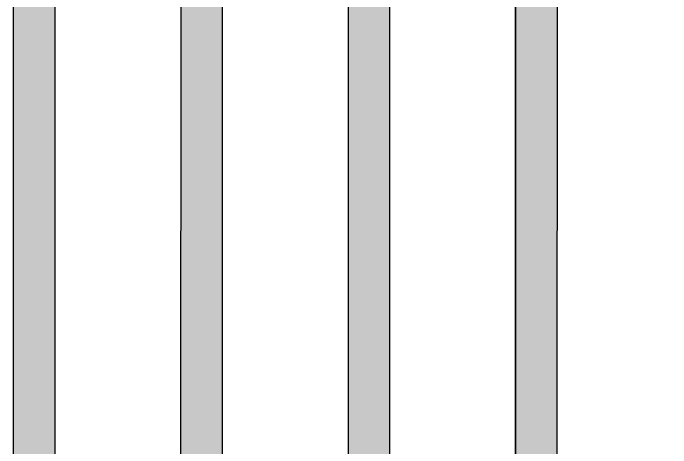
# Model space of a CAD drawing. Header units: centimetres. Extents: x 54005 to 61405, y 90310 to 94744.
# Drawn here: x 56530.95 to 56562.38, y 92794.29 to 92815.06 of the extents above; entities that cross this region are included whole.
import ezdxf

# ---------------------------------------------------------------- set-up
doc = ezdxf.new("R2010")
doc.units = ezdxf.units.CM
doc.header["$LTSCALE"] = 25
doc.linetypes.add('DASHDOT2', pattern=[0.5, 0.25, -0.125, 0, -0.125])
doc.layers.add('BA_axis', color=5, linetype='DASHDOT2')
doc.layers.add('OC-Mutfak_Ekipman', color=252, linetype='Continuous')

# ---------------------------------------------------------------- blocks, each defined once
blk = doc.blocks.new('salatabar')
at = {"layer": 'OC-Mutfak_Ekipman'}
h = blk.add_hatch(color=256, dxfattribs=at)
h.dxf.hatch_style = 1
h.paths.add_polyline_path([(93530.033, -81107.494, 0.414212), (93531.033, -81108.494, 0.41421), (93532.033, -81107.494), (93532.045, -80959.494, 0.414217), (93531.045, -80958.494, 0.414216), (93530.045, -80959.494)])
h.paths.add_polyline_path([(93522.033, -81107.493, 0.414217), (93523.033, -81108.493, 0.414216), (93524.033, -81107.493), (93524.045, -80959.493, 0.414212), (93523.045, -80958.493, 0.41421), (93522.045, -80959.493)])
h.paths.add_polyline_path([(93514.033, -81107.493, 0.414217), (93515.033, -81108.493, 0.41421), (93516.033, -81107.493), (93516.045, -80959.493, 0.414217), (93515.045, -80958.493, 0.41421), (93514.045, -80959.493)])
h.paths.add_polyline_path([(93508.045, -80959.492, 0.414217), (93507.045, -80958.492, 0.41421), (93506.045, -80959.492), (93506.033, -81107.492, 0.414217), (93507.033, -81108.492, 0.41421), (93508.033, -81107.492)])
h.paths.add_polyline_path([(93498.033, -81107.492, 0.414217), (93499.033, -81108.492, 0.41421), (93500.033, -81107.492), (93500.045, -80959.492, 0.414217), (93499.045, -80958.492, 0.41421), (93498.045, -80959.492)])
for p, q in [((93506.045, -80959.492), (93506.033, -81107.492)), ((93508.045, -80959.492), (93508.033, -81107.492)), ((93508.033, -81107.492), (93508.045, -80959.492)), ((93514.045, -80959.493), (93514.033, -81107.493)), ((93516.033, -81107.493), (93516.045, -80959.493)), ((93522.045, -80959.493), (93522.033, -81107.493)), ((93524.033, -81107.493), (93524.045, -80959.493)), ((93530.045, -80959.494), (93530.033, -81107.494)), ((93532.033, -81107.494), (93532.045, -80959.494))]:
    blk.add_line(p, q, dxfattribs=at)

msp = doc.modelspace()

# ---------------------------------------------------------------- block references
at = {"layer": 'BA_axis', "linetype": 'ByBlock', "rotation": 180}
msp.add_blockref('salatabar', (150062.995, 11786.816), dxfattribs=at)

doc.saveas('drawing.dxf')
